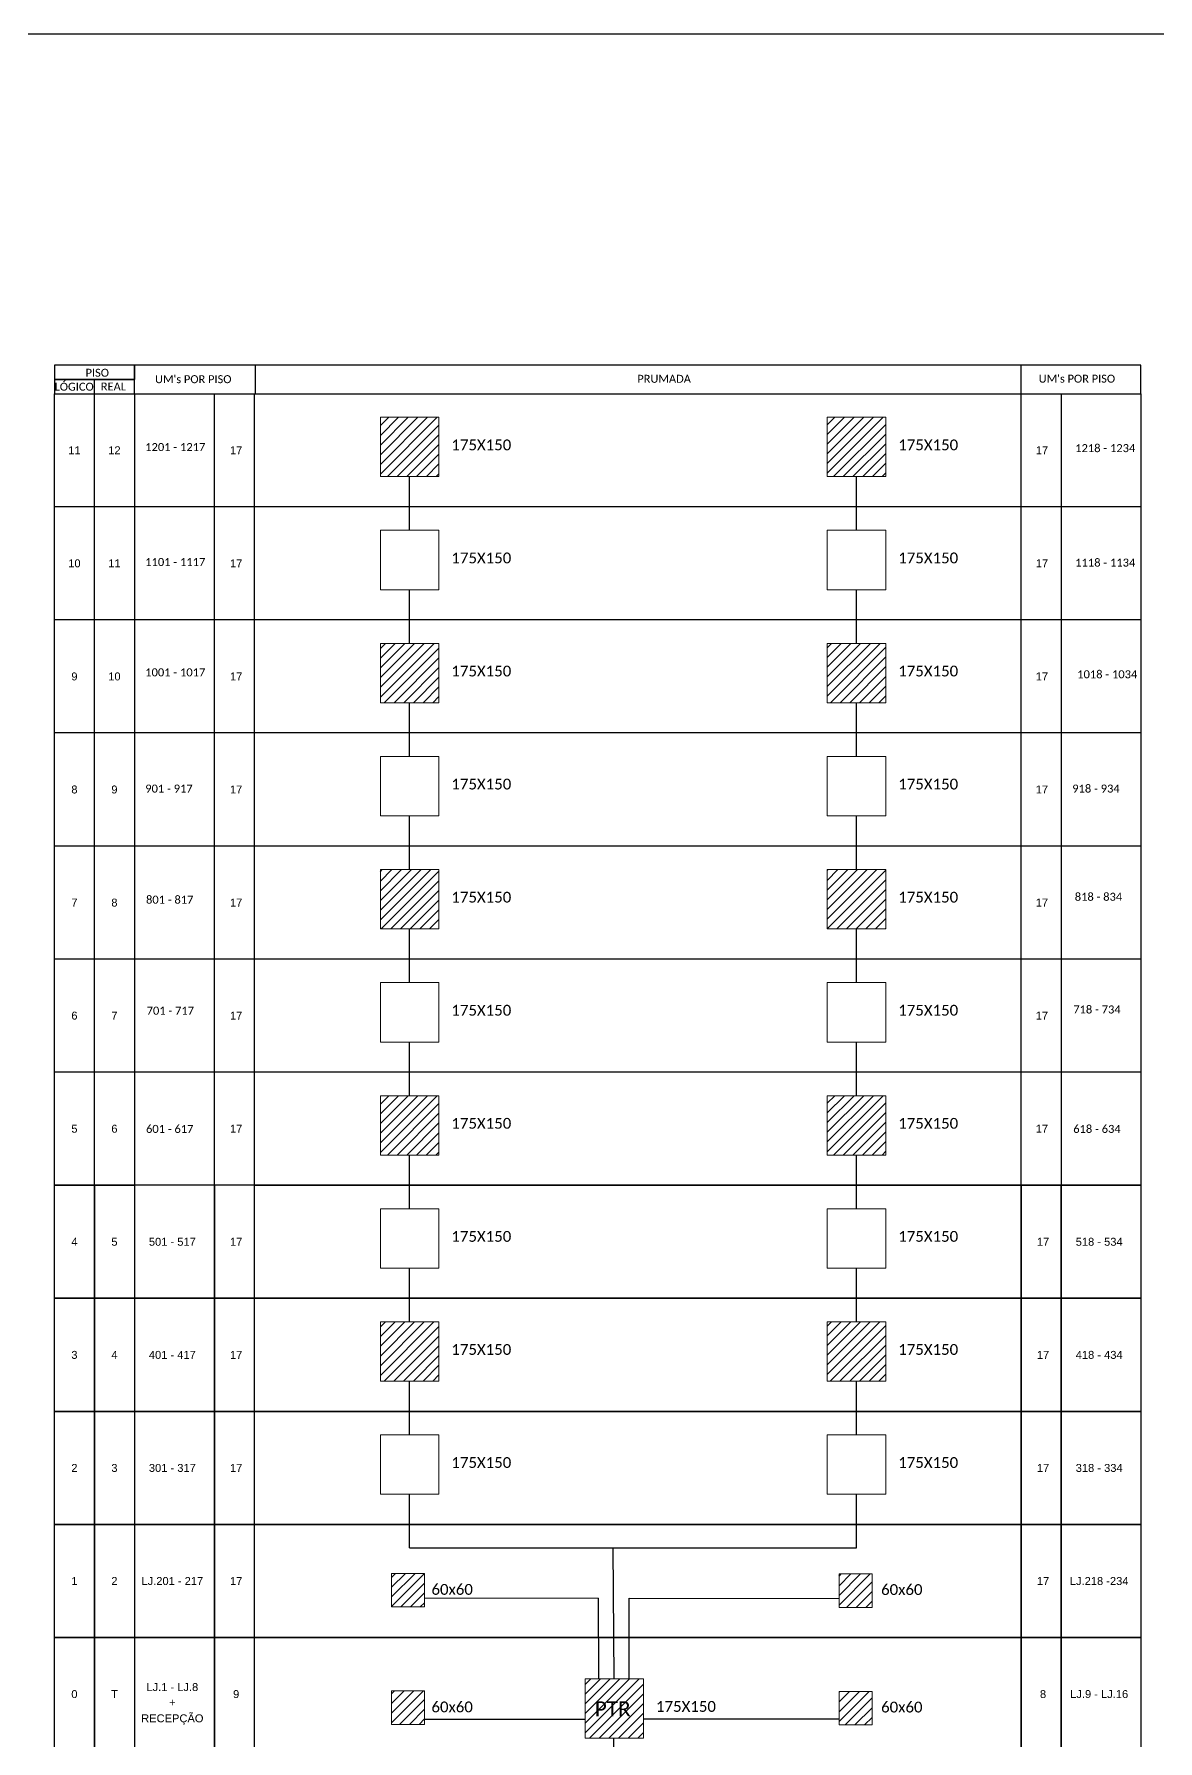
# Model space of a CAD drawing. Header units: metres. Extents: x -1286 to 424, y -500 to 94.
# Drawn here: x -207.5 to 52.7, y -301.2 to 94.2 of the extents above; entities that cross this region are included whole.
import ezdxf
from ezdxf.enums import TextEntityAlignment as Align

# ---------------------------------------------------------------- set-up
doc = ezdxf.new("R2010")
doc.units = ezdxf.units.M
doc.styles.add('ARIAL', font='arial.ttf')
doc.styles.add('WMF-Calibri0', font='calibri.ttf')
pattern_1 = [(45, (169.4804, 44.3458), (-1.122532, 1.122532), [])]

msp = doc.modelspace()

# ---------------------------------------------------------------- hatches: boundary and pattern name
h = msp.add_hatch()
h.set_pattern_fill('LINE', color=1, scale=0.5, angle=45)
h.set_pattern_definition(pattern_1)
h.paths.add_polyline_path([(-117.1, -289.6), (-124.76, -289.6), (-124.76, -297.37), (-117.1, -297.37)])
h.paths.add_polyline_path([(-13.46, -289.72), (-21.12, -289.72), (-21.12, -297.49), (-13.46, -297.49)])
h.paths.add_polyline_path([(-13.46, -262.5), (-21.12, -262.5), (-21.12, -270.27), (-13.46, -270.27)])
h.paths.add_polyline_path([(-117.1, -262.38), (-124.76, -262.38), (-124.76, -270.14), (-117.1, -270.14)])
h.paths.add_polyline_path([(-127.31, -204.12), (-113.74, -204.12), (-113.74, -217.87), (-127.31, -217.87)])
h.paths.add_polyline_path([(-23.85, -204.12), (-10.27, -204.12), (-10.27, -217.87), (-23.85, -217.87)])
h.paths.add_polyline_path([(-127.31, -151.73), (-113.74, -151.73), (-113.74, -165.48), (-127.31, -165.48)])
h.paths.add_polyline_path([(-23.85, -151.73), (-10.27, -151.73), (-10.27, -165.48), (-23.85, -165.48)])
h.paths.add_polyline_path([(-23.85, -99.34), (-10.27, -99.34), (-10.27, -113.09), (-23.85, -113.09)])
h.paths.add_polyline_path([(-127.31, -99.34), (-113.74, -99.34), (-113.74, -113.09), (-127.31, -113.09)])
h.paths.add_polyline_path([(-127.31, -46.95), (-113.74, -46.95), (-113.74, -60.7), (-127.31, -60.7)])
h.paths.add_polyline_path([(-23.85, -46.95), (-10.27, -46.95), (-10.27, -60.7), (-23.85, -60.7)])
h.paths.add_polyline_path([(-23.85, 5.44), (-10.27, 5.44), (-10.27, -8.31), (-23.85, -8.31)])
h.paths.add_polyline_path([(-127.31, 5.44), (-113.74, 5.44), (-113.74, -8.31), (-127.31, -8.31)])
h = msp.add_hatch()
h.set_pattern_fill('LINE', color=1, scale=0.5, angle=45)
h.set_pattern_definition(pattern_1)
h.paths.add_polyline_path([(-79.93, -286.82), (-79.93, -300.57), (-66.36, -300.57), (-66.36, -286.82)])
h.paths.add_polyline_path([(-78.52, -296.34), (-68.44, -296.34), (-68.44, -291.2), (-78.52, -291.2)], flags=24)

# ---------------------------------------------------------------- linework, layer by layer
at = {"color": 3}
for p, q in [((-120.53, -20.75), (-120.53, -8.31)), ((-17.06, -20.75), (-17.06, -8.31)), ((-120.53, -46.95), (-120.53, -34.51)), ((-17.06, -46.95), (-17.06, -34.51)), ((-120.53, -73.14), (-120.53, -60.7)), ((-17.06, -73.14), (-17.06, -60.7)), ((-120.53, -99.34), (-120.53, -86.9)), ((-17.06, -99.34), (-17.06, -86.9)), ((-120.53, -125.53), (-120.53, -113.09)), ((-17.06, -125.53), (-17.06, -113.09)), ((-120.53, -151.73), (-120.53, -139.29)), ((-17.06, -151.73), (-17.06, -139.29)), ((-120.53, -177.92), (-120.53, -165.48)), ((-17.06, -177.92), (-17.06, -165.48)), ((-120.53, -204.12), (-120.53, -191.68)), ((-17.07, -204.12), (-17.06, -191.68)), ((-120.53, -230.31), (-120.53, -217.87)), ((-17.07, -230.31), (-17.07, -217.87)), ((-120.53, -256.51), (-120.53, -244.07)), ((-17.07, -256.51), (-17.07, -244.07))]:
    msp.add_line(p, q, dxfattribs=at)
for points in [[(-417.13, -499.81), (423.87, -499.81), (423.87, 94.19), (-417.13, 94.19)], [(-202.77, 14.18), (-184.26, 14.18), (-184.26, 17.47), (-202.77, 17.47)], [(-202.77, 10.89), (-184.26, 10.89), (-184.26, 14.18), (-202.77, 14.18)], [(-202.77, -172.47), (-193.52, -172.47), (-193.52, -198.67), (-202.77, -198.67)], [(-193.52, -172.47), (-184.26, -172.47), (-184.26, -198.67), (-193.52, -198.67)], [(-165.74, -172.47), (-184.26, -172.47), (-184.26, -198.67), (-165.74, -198.67)], [(-156.48, -172.47), (-165.74, -172.47), (-165.74, -198.67), (-156.48, -198.67)], [(-156.48, -172.47), (21.03, -172.47), (21.03, -198.67), (-156.48, -198.67)], [(21.03, -172.47), (30.29, -172.47), (30.29, -198.67), (21.03, -198.67)], [(30.29, -172.47), (48.8, -172.47), (48.8, -198.67), (30.29, -198.67)], [(-202.77, -198.67), (-193.52, -198.67), (-193.52, -224.86), (-202.77, -224.86)], [(-193.52, -198.67), (-184.26, -198.67), (-184.26, -224.86), (-193.52, -224.86)], [(-165.74, -198.67), (-184.26, -198.67), (-184.26, -224.86), (-165.74, -224.86)], [(-156.48, -198.67), (-165.74, -198.67), (-165.74, -224.86), (-156.48, -224.86)], [(-156.48, -198.67), (21.03, -198.67), (21.03, -224.86), (-156.48, -224.86)], [(21.03, -198.67), (30.29, -198.67), (30.29, -224.86), (21.03, -224.86)], [(30.29, -198.67), (48.8, -198.67), (48.8, -224.86), (30.29, -224.86)], [(-202.77, -224.86), (-193.52, -224.86), (-193.52, -251.06), (-202.77, -251.06)], [(-193.52, -224.86), (-184.26, -224.86), (-184.26, -251.06), (-193.52, -251.06)], [(-165.74, -224.86), (-184.26, -224.86), (-184.26, -251.06), (-165.74, -251.06)], [(-156.48, -224.86), (-165.74, -224.86), (-165.74, -251.06), (-156.48, -251.06)], [(-156.48, -224.86), (21.03, -224.86), (21.03, -251.06), (-156.48, -251.06)], [(21.03, -224.86), (30.29, -224.86), (30.29, -251.06), (21.03, -251.06)], [(30.29, -224.86), (48.8, -224.86), (48.8, -251.06), (30.29, -251.06)], [(-202.77, -251.06), (-193.52, -251.06), (-193.52, -277.25), (-202.77, -277.25)], [(-193.52, -251.06), (-184.26, -251.06), (-184.26, -277.25), (-193.52, -277.25)], [(-165.74, -251.06), (-184.26, -251.06), (-184.26, -277.25), (-165.74, -277.25)], [(-156.48, -251.06), (-165.74, -251.06), (-165.74, -277.25), (-156.48, -277.25)], [(-156.48, -251.06), (21.03, -251.06), (21.03, -277.25), (-156.48, -277.25)], [(21.03, -251.06), (30.29, -251.06), (30.29, -277.25), (21.03, -277.25)], [(30.29, -251.06), (48.8, -251.06), (48.8, -277.25), (30.29, -277.25)], [(-202.77, -277.25), (-193.52, -277.25), (-193.52, -303.45), (-202.77, -303.45)], [(-193.52, -277.25), (-184.26, -277.25), (-184.26, -303.45), (-193.52, -303.45)], [(-165.74, -277.25), (-184.26, -277.25), (-184.26, -303.45), (-165.74, -303.45)], [(-156.48, -277.25), (-165.74, -277.25), (-165.74, -303.45), (-156.48, -303.45)], [(-156.48, -277.25), (21.03, -277.25), (21.03, -303.45), (-156.48, -303.45)], [(21.03, -277.25), (30.29, -277.25), (30.29, -303.45), (21.03, -303.45)], [(30.29, -277.25), (48.8, -277.25), (48.8, -303.45), (30.29, -303.45)]]:
    msp.add_lwpolyline(points, close=True)
for points in [[(-184.26, 10.89), (48.8, 10.89), (48.8, 17.47), (-184.26, 17.47), (-184.26, 17.47), (-184.26, 14.18)], [(-156.21, 10.89), (-156.21, 17.47)], [(21.03, 10.89), (21.03, 17.47)], [(-193.52, 10.89), (-193.52, 14.18)], [(48.8, -172.47), (-202.77, -172.47), (-202.77, 10.89)], [(-202.77, 10.89), (48.8, 10.89)], [(-202.77, 10.89), (48.8, 10.89)], [(-193.52, -172.47), (-193.52, 10.89)], [(-184.26, 10.89), (-184.26, -172.47)], [(-165.74, -172.47), (-165.74, 10.89)], [(-156.48, -172.47), (-156.48, 10.89)], [(21.03, -172.47), (21.03, 10.89)], [(30.29, 10.89), (30.29, -172.47)], [(48.8, 10.89), (48.8, -172.47)], [(48.8, -15.3), (-202.77, -15.3)], [(48.8, -41.5), (-202.77, -41.5)], [(48.8, -67.69), (-202.77, -67.69)], [(48.8, -93.89), (-202.77, -93.89)], [(48.8, -120.08), (-202.77, -120.08)], [(48.8, -146.28), (-202.77, -146.28)]]:
    msp.add_lwpolyline(points)
at = {"color": 1, "lineweight": 0}
for points in [[(-127.31, 5.44), (-113.74, 5.44), (-113.74, -8.31), (-127.31, -8.31)], [(-23.85, 5.44), (-10.27, 5.44), (-10.27, -8.31), (-23.85, -8.31)], [(-127.31, -46.95), (-113.74, -46.95), (-113.74, -60.7), (-127.31, -60.7)], [(-23.85, -46.95), (-10.27, -46.95), (-10.27, -60.7), (-23.85, -60.7)], [(-127.31, -99.34), (-113.74, -99.34), (-113.74, -113.09), (-127.31, -113.09)], [(-23.85, -99.34), (-10.27, -99.34), (-10.27, -113.09), (-23.85, -113.09)], [(-127.31, -151.73), (-113.74, -151.73), (-113.74, -165.48), (-127.31, -165.48)], [(-23.85, -151.73), (-10.27, -151.73), (-10.27, -165.48), (-23.85, -165.48)], [(-127.31, -204.12), (-113.74, -204.12), (-113.74, -217.87), (-127.31, -217.87)], [(-23.85, -204.12), (-10.27, -204.12), (-10.27, -217.87), (-23.85, -217.87)], [(-117.1, -262.38), (-124.76, -262.38), (-124.76, -270.14), (-117.1, -270.14)], [(-13.46, -262.5), (-21.12, -262.5), (-21.12, -270.27), (-13.46, -270.27)], [(-79.93, -286.82), (-66.36, -286.82), (-66.36, -300.57), (-79.93, -300.57)], [(-117.1, -289.6), (-124.76, -289.6), (-124.76, -297.37), (-117.1, -297.37)], [(-13.46, -289.72), (-21.12, -289.72), (-21.12, -297.49), (-13.46, -297.49)]]:
    msp.add_lwpolyline(points, close=True, dxfattribs=at)
at = {"color": 7, "lineweight": 0}
for points in [[(-127.31, -20.75), (-113.74, -20.75), (-113.74, -34.51), (-127.31, -34.51)], [(-23.85, -20.75), (-10.27, -20.75), (-10.27, -34.51), (-23.85, -34.51)], [(-127.31, -73.14), (-113.74, -73.14), (-113.74, -86.9), (-127.31, -86.9)], [(-23.85, -73.14), (-10.27, -73.14), (-10.27, -86.9), (-23.85, -86.9)], [(-127.31, -125.53), (-113.74, -125.53), (-113.74, -139.29), (-127.31, -139.29)], [(-23.85, -125.53), (-10.27, -125.53), (-10.27, -139.29), (-23.85, -139.29)], [(-127.31, -177.92), (-113.74, -177.92), (-113.74, -191.68), (-127.31, -191.68)], [(-23.85, -177.92), (-10.27, -177.92), (-10.27, -191.68), (-23.85, -191.68)], [(-127.31, -230.31), (-113.74, -230.31), (-113.74, -244.07), (-127.31, -244.07)], [(-23.85, -230.31), (-10.27, -230.31), (-10.27, -244.07), (-23.85, -244.07)]]:
    msp.add_lwpolyline(points, close=True, dxfattribs=at)
at = {"color": 3}
for points in [[(-120.53, -256.51), (-17.07, -256.51)], [(-73.15, -286.82), (-73.42, -256.51)], [(-117.1, -268.09), (-76.77, -268.14)], [(-76.73, -286.82), (-76.77, -268.14)], [(-69.7, -286.82), (-69.74, -268.14)], [(-69.74, -268.14), (-21.12, -268.2)], [(-117.1, -296.15), (-79.93, -296.13)], [(-66.36, -296.12), (-21.12, -296.1)]]:
    msp.add_lwpolyline(points, dxfattribs=at)
at = {"color": 1}
msp.add_lwpolyline([(-73.34, -300.57), (-73.34, -317.17), (-43.2, -317.17)], dxfattribs=at)

# ---------------------------------------------------------------- texts
at = {"style": 'WMF-Calibri0'}
for s, height, p in [('     PISO', 1.84, (-198.81, 14.83)), ('  LÓGICO', 1.84, (-204.04, 11.6)), ('    REAL', 1.84, (-194.63, 11.65)), ("UM's POR PISO", 1.84, (-179.49, 13.34)), ('PRUMADA', 1.84, (-67.82, 13.43)), ("UM's POR PISO", 1.84, (25.11, 13.46)), ('1201 - 1217', 1.8536, (-181.75, -2.39)), ('1218 - 1234', 1.8536, (33.58, -2.64)), ('1101 - 1117', 1.8536, (-181.75, -29.02)), ('1118 - 1134', 1.8536, (33.58, -29.16)), ('1001 - 1017', 1.8536, (-181.75, -54.58)), ('1018 - 1034', 1.8536, (34.04, -55.03)), ('901 - 917', 1.854, (-181.75, -81.51)), ('918 - 934', 1.854, (32.89, -81.51)), ('801 - 817', 1.854, (-181.57, -107.24)), ('818 - 834', 1.854, (33.47, -106.57)), ('701 - 717', 1.854, (-181.43, -132.96)), ('718 - 734', 1.854, (33.12, -132.68)), ('601 - 617', 1.854, (-181.57, -160.35)), ('618 - 634', 1.854, (33.12, -160.35))]:
    msp.add_text(s, height=height, dxfattribs=at).set_placement(p)
at = {"color": 7, "style": 'WMF-Calibri0'}
for s, height, p in [('175X150', 2.5, (-110.87, -2.21)), ('175X150', 2.5, (-7.4, -2.21)), ('175X150', 2.5, (-110.87, -28.4)), ('175X150', 2.5, (-7.4, -28.4)), ('175X150', 2.5, (-110.87, -54.6)), ('175X150', 2.5, (-7.4, -54.6)), ('175X150', 2.5, (-110.87, -80.79)), ('175X150', 2.5, (-7.4, -80.79)), ('175X150', 2.5, (-110.87, -106.99)), ('175X150', 2.5, (-7.4, -106.99)), ('175X150', 2.5, (-110.87, -133.18)), ('175X150', 2.5, (-7.4, -133.18)), ('175X150', 2.5, (-110.87, -159.38)), ('175X150', 2.5, (-7.4, -159.38)), ('175X150', 2.5, (-110.87, -185.57)), ('175X150', 2.5, (-7.4, -185.57)), ('175X150', 2.5, (-110.87, -211.77)), ('175X150', 2.5, (-7.4, -211.77)), ('175X150', 2.5, (-110.87, -237.96)), ('175X150', 2.5, (-7.4, -237.96)), ('60x60', 2.5, (-115.48, -267.35)), ('60x60', 2.5, (-11.37, -267.39)), ('60x60', 2.5, (-115.48, -294.57)), ('PTR', 3.433, (-77.66, -295.47)), ('175X150', 2.5, (-63.49, -294.47)), ('60x60', 2.5, (-11.37, -294.61))]:
    msp.add_text(s, height=height, dxfattribs=at).set_placement(p)
at = {"color": 7, "style": 'ARIAL'}
for s, p in [('4', (-198.15, -185.57)), ('5', (-188.89, -185.57)), ('501 - 517', (-175.48, -185.57)), ('17', (26.13, -185.57)), ('518 - 534', (39.12, -185.57)), ('3', (-198.15, -211.77)), ('4', (-188.89, -211.77)), ('401 - 417', (-175.48, -211.77)), ('17', (26.13, -211.77)), ('418 - 434', (39.12, -211.77)), ('2', (-198.15, -237.96)), ('3', (-188.89, -237.96)), ('301 - 317', (-175.48, -237.96)), ('17', (26.13, -237.96)), ('318 - 334', (39.12, -237.96)), ('1', (-198.15, -264.16)), ('2', (-188.89, -264.16)), ('LJ.201 - 217', (-175.48, -264.16)), ('17', (26.13, -264.16)), ('LJ.218 -234', (39.12, -264.16)), ('LJ.1 - LJ.8', (-175.48, -288.73)), ('0', (-198.15, -290.35)), ('T', (-188.89, -290.35)), ('+', (-175.48, -292.25)), ('8', (26.13, -290.35)), ('LJ.9 - LJ.16', (39.12, -290.35)), ('RECEPÇÃO', (-175.48, -295.97))]:
    msp.add_text(s, height=1.84, dxfattribs=at).set_placement(p, align=Align.MIDDLE_CENTER)
at = {"style": 'ARIAL', "flags": 12}
for tag, p in [('11', (-198.15, -2.21)), ('12', (-188.89, -2.21)), ('17', (-160.7, -2.21)), ('17', (25.87, -2.21)), ('10', (-198.15, -28.4)), ('11', (-188.89, -28.4)), ('17', (-160.7, -28.4)), ('17', (25.87, -28.4)), ('9', (-198.15, -54.6)), ('10', (-188.89, -54.6)), ('17', (-160.7, -54.6)), ('17', (25.86, -54.6)), ('8', (-198.15, -80.79)), ('9', (-188.89, -80.79)), ('17', (-160.7, -80.79)), ('17', (25.86, -80.79)), ('7', (-198.15, -106.99)), ('8', (-188.89, -106.99)), ('17', (-160.7, -106.99)), ('17', (25.86, -106.99)), ('6', (-198.15, -133.18)), ('7', (-188.89, -133.18)), ('17', (-160.7, -133.18)), ('17', (25.86, -133.18)), ('5', (-198.15, -159.38)), ('6', (-188.89, -159.38)), ('17', (-160.7, -159.38)), ('17', (25.86, -159.38)), ('17', (-160.7, -185.57)), ('17', (-160.7, -211.77)), ('17', (-160.7, -237.96)), ('17', (-160.7, -264.16)), ('9', (-160.7, -290.35))]:
    msp.add_attdef(tag, text='XX', height=1.84, dxfattribs=at).set_placement(p, align=Align.MIDDLE_CENTER)

doc.saveas('drawing.dxf')
